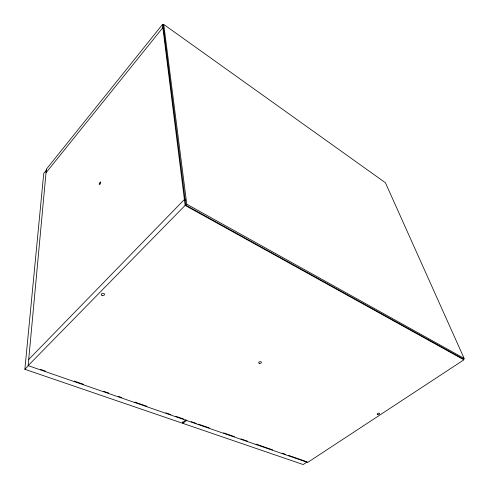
<?xml version="1.0" encoding="UTF-8"?>
<svg xmlns="http://www.w3.org/2000/svg" width="489" height="489" viewBox="0 0 489 489"><rect width="100%" height="100%" fill="white"/><g stroke="black" fill="none" stroke-linecap="round" stroke-linejoin="round"><path stroke-width="0.73" d="M463.327 358.474L463.927 359.806L307.685 462.435L28.142 365.625L46.345 169.206L162.458 24.511L163.699 25.397M186.022 419.843L181.951 423.052L24.872 369.287L43.723 173.497L46.748 169.726M163.76 24.45L163.094 25.281L185.838 205.172L463.23 358.975L464.128 358.382L385.424 182.745L163.76 24.45L186.786 204.206L185.838 205.172M46.015 172.764L162.849 27.635M28.704 359.519L184.384 199.5L185.716 200.245M28.142 365.625L185.123 205.386L162.458 24.511M24.872 369.287L28.765 365.314M307.251 461.879L303.186 464.55L182.819 423.346L186.884 420.143M40.306 369.317L45.355 371.065M74.212 381.072L83.588 384.323M103.784 391.328L108.833 393.077M118.21 396.328L121.816 397.581M134.805 402.086L147.067 406.335M165.82 412.838L170.869 414.593M175.924 416.341L183.858 419.091M191.211 421.64L196.254 423.395M198.418 424.14L209.231 427.887M223.644 432.887L234.451 436.634M240.943 438.884L247.428 441.133M256.077 444.134L272.654 449.88M282.025 453.132L285.625 454.379M288.51 455.381L306.53 461.628M185.123 205.386L463.927 359.806M186.786 204.206L464.128 358.382M182.678 421.83L182.819 423.346M259.414 363.345A1.388 0.825 -10.9 0 0 261.419 362.325A1.388 0.825 -10.9 0 0 259.311 361.915A1.388 0.825 -10.9 0 0 259.414 363.345M101.999 295.368A1.644 1.094 -0.9 0 0 104.554 294.5A1.644 1.094 -0.9 0 0 102.183 293.467A1.644 1.094 -0.9 0 0 101.999 295.368M377.722 414.476A1.229 0.63 -15.2 0 0 379.592 413.627A1.229 0.63 -15.2 0 0 377.887 413.327A1.229 0.63 -15.2 0 0 377.722 414.476M99.976 184.053A1.381 0.483 -62.1 0 0 100.648 181.987A1.381 0.483 -62.1 0 0 99.31 183.534A1.381 0.483 -62.1 0 0 99.976 184.053"/></g></svg>
